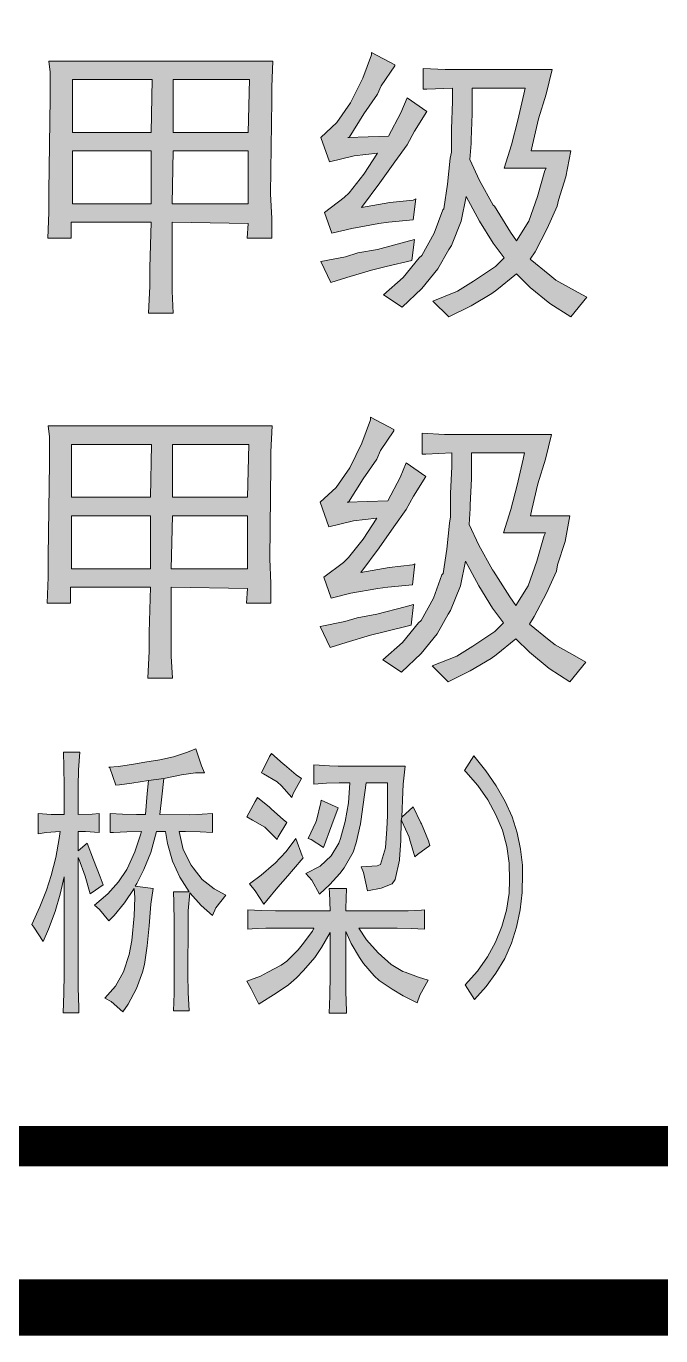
# Model space of a CAD drawing. Extents: x 36524600 to 36525730, y 2746759 to 2747713.
# Drawn here: x 36525609.55 to 36525613.49, y 2746791.46 to 2746799.57 of the extents above; entities that cross this region are included whole.
import ezdxf

# ---------------------------------------------------------------- set-up
doc = ezdxf.new("R2010")
doc.units = 0
doc.header["$LTSCALE"] = 1000
doc.header["$MEASUREMENT"] = 0
for name, color, linetype in [('A0-11 图框-粗线', 16, 'Continuous'), ('A0-12 图框-中粗线', 41, 'Continuous'), ('A0-13 图框-细线', 7, 'Continuous'), ('A0-24 图框-填充', 7, 'Continuous')]:
    doc.layers.add(name, color=color, linetype=linetype)

# ---------------------------------------------------------------- blocks, each defined once
blk = doc.blocks.new('LOGO资质4')
at = {"layer": 'A0-24 图框-填充'}
h = blk.add_hatch(color=256, dxfattribs=at)
h.dxf.hatch_style = 1
h.paths.add_polyline_path([(5745.8, 1201.2), (5751.9, 1233.2), (5703.1, 1233.2), (5704.6, 1240.8), (5712.2, 1272.9), (5721.4, 1303.4), (5729, 1333.9), (5637.5, 1333.9), (5633, 1333.9), (5596.4, 1333.9), (5568.9, 1335.4), (5568.9, 1309.5), (5573.5, 1309.5), (5605.5, 1311), (5605.5, 1294.2), (5604, 1260.7), (5604, 1231.7), (5602.5, 1224.1), (5599.4, 1192.1), (5594.8, 1161.6), (5593.3, 1160), (5582.6, 1131.1), (5567.4, 1103.6), (5564.3, 1100.6), (5544.5, 1076.2), (5520.1, 1054.8), (5543, 1039.6), (5567.4, 1062.5), (5587.2, 1086.9), (5600.9, 1111.2), (5604, 1115.8), (5616.2, 1146.3), (5622.3, 1176.8), (5639.1, 1146.3), (5655.8, 1118.9), (5669.5, 1100.6), (5658.9, 1089.9), (5631.4, 1071.6), (5611.6, 1059.4), (5581.1, 1047.2), (5600.9, 1027.4), (5628.4, 1041.1), (5654.3, 1056.4), (5660.4, 1060.9), (5684.8, 1080.8), (5701.6, 1064), (5726, 1044.2), (5751.9, 1027.4), (5771.7, 1051.8), (5761, 1057.9), (5733.6, 1073.1), (5726, 1079.2), (5701.6, 1099.1), (5707.7, 1108.2), (5722.9, 1137.2), (5735.1, 1164.6), (5736.6, 1172.2)])
h.paths.add_polyline_path([(5626.9, 1222.6), (5628.4, 1242.4), (5628.4, 1246.9), (5629.9, 1279), (5629.9, 1311), (5695.5, 1311), (5693.9, 1303.4), (5686.3, 1271.3), (5678.7, 1240.8), (5669.5, 1211.9), (5721.4, 1211.9), (5719.9, 1208.8), (5710.7, 1176.8), (5700, 1146.3), (5684.8, 1121.9), (5677.2, 1132.6), (5657.3, 1164.6), (5655.8, 1166.1), (5639.1, 1196.6)], flags=16)
h.paths.add_polyline_path([(5559.8, 1173.8), (5556.7, 1172.2), (5527.7, 1169.2), (5492.7, 1163.1), (5515.6, 1193.6), (5533.8, 1219.5), (5549.1, 1240.8), (5558.2, 1257.6), (5573.5, 1282), (5549.1, 1298.8), (5541.5, 1280.5), (5526.2, 1251.5), (5477.5, 1250), (5477.4, 1250), (5475.9, 1250), (5477.5, 1250), (5495.7, 1279), (5512.5, 1303.4), (5517.1, 1314), (5533.8, 1338.4), (5533.8, 1340), (5504.9, 1355.2), (5504.9, 1352.2), (5494.2, 1323.2), (5479, 1292.7), (5462.2, 1268.3), (5442.4, 1250), (5453, 1219.5), (5483.5, 1227.1), (5512.5, 1230.2), (5495.7, 1204.3), (5477.4, 1181.4), (5471.3, 1175.3), (5446.9, 1157), (5456.1, 1131.1), (5480.5, 1137.2), (5514, 1143.3), (5526.2, 1144.8), (5556.7, 1147.8)])
h.paths.add_polyline_path([(5555.2, 1097.5), (5558.2, 1123.4), (5547.6, 1120.4), (5512.5, 1111.2), (5488.1, 1106.7), (5472.9, 1102.1), (5442.4, 1096), (5454.6, 1070.1), (5474.4, 1076.2), (5504.9, 1085.3), (5523.2, 1089.9)])
h = blk.add_hatch(color=256, dxfattribs=at)
h.dxf.hatch_style = 1
h.paths.add_polyline_path([(5257.9, 1144.8), (5352.4, 1143.3), (5350.9, 1125), (5381.4, 1125), (5381.4, 1149.4), (5379.9, 1179.9), (5381.4, 1295.7), (5381.4, 1312.5), (5382.9, 1344.5), (5105.4, 1344.5), (5106.9, 1330.8), (5106.9, 1298.8), (5105.4, 1182.9), (5105.4, 1157), (5103.9, 1125), (5132.9, 1125), (5132.9, 1144.8), (5232, 1144.8), (5230.4, 1088.4), (5230.4, 1065.5), (5228.9, 1032), (5259.4, 1032), (5257.9, 1059.4), (5257.9, 1088.4)])
h.paths.add_polyline_path([(5259.4, 1233.2), (5352.4, 1233.2), (5352.4, 1167.7), (5257.9, 1167.7)], flags=16)
h.paths.add_polyline_path([(5232, 1233.2), (5232, 1167.7), (5134.4, 1167.7), (5134.4, 1233.2)], flags=16)
h.paths.add_polyline_path([(5259.4, 1256.1), (5259.4, 1321.7), (5353.9, 1321.7), (5352.4, 1256.1)], flags=16)
h.paths.add_polyline_path([(5232, 1256.1), (5134.4, 1256.1), (5134.4, 1321.7), (5233.5, 1321.7)], flags=16)
h = blk.add_hatch(color=256, dxfattribs=at)
h.dxf.hatch_style = 1
h.paths.add_polyline_path([(5744.9, 749.1), (5751, 781.1), (5702.2, 781.1), (5703.7, 788.7), (5711.3, 820.7), (5720.5, 851.2), (5728.1, 881.7), (5636.6, 881.7), (5632.1, 881.7), (5595.5, 881.7), (5568, 883.3), (5568, 857.3), (5572.6, 857.3), (5604.6, 858.9), (5604.6, 842.1), (5603.1, 808.5), (5603.1, 779.6), (5601.6, 772), (5598.5, 739.9), (5593.9, 709.4), (5592.4, 707.9), (5581.7, 678.9), (5566.5, 651.5), (5563.4, 648.5), (5543.6, 624.1), (5519.2, 602.7), (5542.1, 587.5), (5566.5, 610.3), (5586.3, 634.7), (5600, 659.1), (5603.1, 663.7), (5615.3, 694.2), (5621.4, 724.7), (5638.1, 694.2), (5654.9, 666.7), (5668.6, 648.5), (5658, 637.8), (5630.5, 619.5), (5610.7, 607.3), (5580.2, 595.1), (5600, 575.3), (5627.5, 589), (5653.4, 604.2), (5659.5, 608.8), (5683.9, 628.6), (5700.7, 611.9), (5725.1, 592), (5751, 575.3), (5770.8, 599.7), (5760.1, 605.8), (5732.7, 621), (5725.1, 627.1), (5700.7, 646.9), (5706.8, 656.1), (5722, 685), (5734.2, 712.5), (5735.7, 720.1)])
h.paths.add_polyline_path([(5626, 770.4), (5627.5, 790.2), (5627.5, 794.8), (5629, 826.8), (5629, 858.9), (5694.6, 858.9), (5693, 851.2), (5685.4, 819.2), (5677.8, 788.7), (5668.6, 759.8), (5720.5, 759.8), (5719, 756.7), (5709.8, 724.7), (5699.1, 694.2), (5683.9, 669.8), (5676.3, 680.5), (5656.4, 712.5), (5654.9, 714), (5638.1, 744.5)], flags=16)
h.paths.add_polyline_path([(5558.9, 721.6), (5555.8, 720.1), (5526.8, 717.1), (5491.8, 711), (5514.6, 741.5), (5532.9, 767.4), (5548.2, 788.7), (5557.3, 805.5), (5572.6, 829.9), (5548.2, 846.7), (5540.6, 828.4), (5525.3, 799.4), (5476.6, 797.9), (5476.5, 797.9), (5475, 797.9), (5476.6, 797.9), (5494.8, 826.8), (5511.6, 851.2), (5516.2, 861.9), (5532.9, 886.3), (5532.9, 887.8), (5504, 903.1), (5504, 900), (5493.3, 871.1), (5478.1, 840.6), (5461.3, 816.2), (5441.5, 797.9), (5452.1, 767.4), (5482.6, 775), (5511.6, 778.1), (5494.8, 752.1), (5476.5, 729.3), (5470.4, 723.2), (5446, 704.9), (5455.2, 678.9), (5479.6, 685), (5513.1, 691.1), (5525.3, 692.7), (5555.8, 695.7)])
h.paths.add_polyline_path([(5554.3, 645.4), (5557.3, 671.3), (5546.7, 668.3), (5511.6, 659.1), (5487.2, 654.6), (5472, 650), (5441.5, 643.9), (5453.7, 618), (5473.5, 624.1), (5504, 633.2), (5522.3, 637.8)])
h = blk.add_hatch(color=256, dxfattribs=at)
h.dxf.hatch_style = 1
h.paths.add_polyline_path([(5257, 692.7), (5351.5, 691.1), (5350, 672.8), (5380.5, 672.8), (5380.5, 697.2), (5379, 727.7), (5380.5, 843.6), (5380.5, 860.4), (5382, 892.4), (5104.5, 892.4), (5106, 878.7), (5106, 846.7), (5104.5, 730.8), (5104.5, 704.9), (5103, 672.8), (5132, 672.8), (5132, 692.7), (5231.1, 692.7), (5229.5, 636.3), (5229.5, 613.4), (5228, 579.8), (5258.5, 579.8), (5257, 607.3), (5257, 636.3)])
h.paths.add_polyline_path([(5258.5, 781.1), (5351.5, 781.1), (5351.5, 715.5), (5257, 715.5)], flags=16)
h.paths.add_polyline_path([(5231.1, 781.1), (5231.1, 715.5), (5133.5, 715.5), (5133.5, 781.1)], flags=16)
h.paths.add_polyline_path([(5258.5, 804), (5258.5, 869.5), (5353, 869.5), (5351.5, 804)], flags=16)
h.paths.add_polyline_path([(5231.1, 804), (5133.5, 804), (5133.5, 869.5), (5232.6, 869.5)], flags=16)
h = blk.add_hatch(color=256, dxfattribs=at)
h.dxf.hatch_style = 1
h.paths.add_polyline_path([(5167.7, 412.2), (5159, 411.4), (5141.5, 411), (5141.5, 446), (5141.9, 466.4), (5143.6, 488.1), (5123.6, 488.1), (5124, 470.1), (5124.4, 446), (5124.4, 411), (5108.2, 411), (5091.9, 412.2), (5091.9, 386.8), (5101.9, 388.5), (5119.4, 389.8), (5118.2, 381), (5114, 357.7), (5108.2, 335.2), (5102.3, 317.3), (5094, 296.5), (5084, 274.8), (5086.5, 271.5), (5098.2, 253.6), (5104.8, 269), (5113.2, 290.6), (5119.4, 312.3), (5124.4, 333.5), (5124.4, 219.8), (5124.4, 213.1), (5124, 189.4), (5123.2, 165.2), (5142.3, 165.2), (5142.3, 171.9), (5141.5, 196.1), (5141.5, 219.8), (5141.5, 357.7), (5142.3, 356), (5150.2, 334.4), (5156.5, 312.7), (5157.7, 313.5), (5172.7, 323.9), (5169, 333.5), (5160.7, 354.8), (5152.7, 375.6), (5141.5, 366), (5141.5, 389.8), (5150.7, 389.8), (5167.7, 388.5)])
h.paths.add_polyline_path([(5308.1, 412.2), (5295.2, 411.4), (5279, 410.6), (5242.7, 411), (5245.2, 432.7), (5247.7, 455.6), (5228.6, 453.1), (5227.3, 436.8), (5225.2, 411), (5214, 411), (5196.5, 411.4), (5181.1, 412.2), (5181.1, 388.5), (5185.2, 388.5), (5201.9, 389.3), (5220.2, 389.8), (5219, 385.6), (5211.9, 364.8), (5202.3, 343.5), (5201.9, 342.7), (5191.5, 327.3), (5178.2, 312.7), (5161.9, 298.5), (5168.2, 293.1), (5179.8, 279), (5186.1, 285.6), (5199, 301.5), (5211.1, 319.4), (5211.9, 308.1), (5211.1, 285.2), (5208.1, 254.8), (5204.8, 237.3), (5197.7, 216.1), (5187.7, 198.2), (5174.8, 183.2), (5182.7, 179.4), (5196.9, 166.5), (5203.6, 176.1), (5214, 195.2), (5221.5, 215.6), (5223.6, 225.2), (5226.9, 248.1), (5229.4, 273.1), (5231.5, 299.8), (5234.4, 319.4), (5231.1, 319.8), (5212.3, 322.3), (5214.4, 325.6), (5223.1, 342.7), (5231.5, 363.9), (5238.6, 389.8), (5249.8, 389.8), (5252.3, 374.8), (5258.5, 353.1), (5267.7, 333.1), (5279, 315.2), (5259.8, 315.2), (5260.2, 302.3), (5260.6, 277.3), (5260.6, 212.7), (5260.6, 189), (5259.8, 167.7), (5279, 167.7), (5278.1, 190.2), (5277.7, 212.7), (5278.1, 277.3), (5278.1, 291.5), (5279.8, 313.9), (5280.2, 313.5), (5294, 298.1), (5308.1, 285.6), (5312.3, 295.2), (5324.4, 311), (5310.2, 318.9), (5295.2, 330.6), (5284, 344.8), (5281.5, 348.1), (5271.9, 367.7), (5266.9, 389.8), (5274.8, 389.8), (5292.7, 389.3), (5308.1, 388.5)])
h.paths.add_polyline_path([(5286.9, 462.6), (5298.1, 462.6), (5294.4, 471.4), (5287.3, 492.2), (5276, 487.6), (5259.8, 482.2), (5242.7, 478.5), (5224.4, 475.6), (5210.2, 473.1), (5191.5, 470.6), (5179.8, 469.7), (5180.7, 468.9), (5188.2, 447.2), (5192.7, 447.7), (5208.1, 449.7), (5228.6, 453.1), (5247.7, 455.6), (5269.8, 460.2)])
h.paths.add_polyline_path([(5420.6, 357.3), (5419.3, 359.8), (5411.5, 381.1), (5399.3, 365.2), (5385.2, 350.2), (5383.5, 348.9), (5368.5, 335.6), (5353.9, 325.2), (5361, 316.4), (5371.8, 299.8), (5375.2, 304.4), (5388.9, 321), (5401.4, 334.8), (5408.5, 343.1)])
h.paths.add_polyline_path([(5381, 417.7), (5378.5, 420.2), (5363.9, 431.8), (5361, 427.2), (5350.6, 408.1), (5357.7, 403.9), (5373.1, 395.2), (5374.3, 393.9), (5388.1, 379.8), (5389.3, 383.1), (5400.2, 401), (5395.6, 404.8)])
h.paths.add_polyline_path([(5411.8, 460.2), (5397.3, 472.6), (5395.6, 473.9), (5381, 486.4), (5378.5, 482.6), (5368.9, 462.6), (5371.4, 461.4), (5388.1, 451.4), (5393.5, 446.4), (5406.4, 431.8), (5408.1, 436.8), (5418.5, 455.6)])
h.paths.add_polyline_path([(5546.8, 471), (5463.9, 471), (5453.1, 471.4), (5433.5, 472.6), (5433.5, 448.5), (5449.3, 449.7), (5465.1, 450.2), (5478.1, 450.2), (5476.4, 425.2), (5472.6, 402.3), (5466.8, 381), (5464.7, 375.6), (5455.1, 359.8), (5441.4, 346.9), (5423.5, 337.7), (5431, 329.4), (5440.6, 312.3), (5453.5, 324.4), (5466, 337.7), (5471.4, 344.8), (5482.2, 364.3), (5486, 376), (5491.4, 399.3), (5491.8, 402.3), (5494.7, 423.5), (5498.5, 450.2), (5524.7, 450.2), (5524.7, 433.5), (5524.7, 409.3), (5523.9, 393.1), (5522.6, 369.8), (5516.4, 348.9), (5512.2, 347.3), (5492.2, 346), (5495.1, 338.9), (5500.1, 316.4), (5517.2, 319.8), (5530.5, 325.2), (5534.3, 330.2), (5539.7, 354.4), (5539.7, 355.6), (5541.4, 378.5), (5541.8, 403.5), (5542.6, 407.7), (5543.9, 438.9), (5544.3, 448.5)])
h.paths.add_polyline_path([(5463.9, 419.3), (5442.7, 428.9), (5442.2, 426), (5436.8, 403.5), (5436, 401.4), (5426.4, 381.4), (5430.2, 379.8), (5445.6, 370.2), (5456, 398.1)], flags=17)
h.paths.add_polyline_path([(5567.2, 399.3), (5566.4, 400.6), (5556.8, 420.6), (5542.6, 407.7), (5541.8, 403.5), (5542.6, 402.7), (5551.8, 382.7), (5552.2, 380.6), (5558.9, 358.5), (5562.2, 361.4), (5577.2, 372.7), (5575.5, 378.5)])
h.paths.add_polyline_path([(5570.9, 292.7), (5567.2, 292.3), (5550.5, 291.5), (5532.6, 291.5), (5473.1, 291.5), (5473.1, 294.4), (5473.9, 319.4), (5452.6, 319.4), (5453.1, 314.4), (5453.9, 291.5), (5392.3, 291.5), (5386, 291.5), (5368.5, 291.9), (5351.8, 292.7), (5351.8, 269), (5357.3, 269.4), (5374.3, 270.2), (5392.3, 270.2), (5433.5, 270.2), (5431.8, 266.5), (5419.3, 249.4), (5414.3, 243.1), (5400.2, 229.4), (5393.1, 224.4), (5376.8, 215.6), (5367.7, 210.6), (5350.6, 204.4), (5356, 194.8), (5365.6, 176.1), (5366, 176.5), (5386.8, 189.4), (5402.2, 199.8), (5412.2, 208.6), (5421, 217.7), (5434.7, 233.6), (5443.1, 246.1), (5453.9, 264.8), (5453.9, 215.6), (5453.9, 212.3), (5453.5, 186.1), (5452.6, 164.8), (5473.9, 164.8), (5473.9, 167.3), (5473.1, 191.5), (5473.1, 215.6), (5473.1, 266), (5479.7, 251.1), (5490.1, 233.6), (5495.1, 226.5), (5508.5, 211.1), (5514.7, 205.2), (5530.5, 194.4), (5544.3, 186.1), (5561.8, 177.7), (5565.1, 186.9), (5575.1, 205.6), (5563.4, 209.4), (5546.8, 215.6), (5543.9, 216.5), (5529.3, 225.2), (5513.5, 239.4), (5498.9, 255.6), (5489.3, 270.2), (5532.6, 270.2), (5536.8, 270.2), (5554.3, 269.8), (5570.9, 269)])
h = blk.add_hatch(color=256, dxfattribs=at)
h.dxf.hatch_style = 1
h.paths.add_polyline_path([(5691.7, 314.4), (5692.2, 337.7), (5692.2, 348.1), (5689.7, 368.1), (5685.5, 388.1), (5679.2, 408.1), (5670.5, 427.2), (5659.7, 446.4), (5646.8, 465.1), (5631.8, 483.5), (5620.5, 465.6), (5621.8, 463.9), (5636.8, 446.8), (5649.3, 429.3), (5659.2, 410.6), (5667.2, 391.4), (5672.6, 371.4), (5675.5, 350.6), (5675.9, 329.4), (5675.5, 313.5), (5672.2, 292.3), (5666.7, 272.3), (5658.8, 252.7), (5648.8, 234.4), (5636.3, 216.9), (5621.3, 199.8), (5632.6, 181.9), (5647.2, 197.7), (5659.2, 214.4), (5670.1, 232.7), (5678.4, 251.5), (5684.7, 271.5), (5689.2, 292.7)])
at = {"layer": 'A0-12 图框-中粗线', "const_width": 50, "flags": 128}
blk.add_lwpolyline([(0, 0), (0, 5500), (7000, 5500), (7000, 0)], close=True, dxfattribs=at)
at = {"layer": 'A0-13 图框-细线', "lineweight": 0}
for p, q in [((5504.9, 1352.2), (5494.2, 1323.2)), ((5504.9, 1355.2), (5504.9, 1352.2)), ((5533.8, 1340), (5504.9, 1355.2)), ((5382.9, 1344.5), (5105.4, 1344.5)), ((5105.4, 1344.5), (5106.9, 1330.8)), ((5106.9, 1330.8), (5106.9, 1298.8)), ((5381.4, 1312.5), (5382.9, 1344.5)), ((5517.1, 1314), (5533.8, 1338.4)), ((5533.8, 1338.4), (5533.8, 1340)), ((5568.9, 1335.4), (5568.9, 1309.5)), ((5596.4, 1333.9), (5568.9, 1335.4)), ((5633, 1333.9), (5596.4, 1333.9)), ((5637.5, 1333.9), (5633, 1333.9)), ((5729, 1333.9), (5637.5, 1333.9)), ((5721.4, 1303.4), (5729, 1333.9)), ((5134.4, 1256.1), (5134.4, 1321.7)), ((5134.4, 1321.7), (5233.5, 1321.7)), ((5233.5, 1321.7), (5232, 1256.1)), ((5259.4, 1256.1), (5259.4, 1321.7)), ((5259.4, 1321.7), (5353.9, 1321.7)), ((5353.9, 1321.7), (5352.4, 1256.1)), ((5494.2, 1323.2), (5479, 1292.7)), ((5106.9, 1298.8), (5105.4, 1182.9)), ((5381.4, 1295.7), (5381.4, 1312.5)), ((5495.7, 1279), (5512.5, 1303.4)), ((5512.5, 1303.4), (5517.1, 1314)), ((5549.1, 1298.8), (5541.5, 1280.5)), ((5573.5, 1282), (5549.1, 1298.8)), ((5568.9, 1309.5), (5573.5, 1309.5)), ((5573.5, 1309.5), (5605.5, 1311)), ((5605.5, 1311), (5605.5, 1294.2)), ((5629.9, 1311), (5695.5, 1311)), ((5629.9, 1279), (5629.9, 1311)), ((5693.9, 1303.4), (5686.3, 1271.3)), ((5695.5, 1311), (5693.9, 1303.4)), ((5712.2, 1272.9), (5721.4, 1303.4)), ((5379.9, 1179.9), (5381.4, 1295.7)), ((5479, 1292.7), (5462.2, 1268.3)), ((5558.2, 1257.6), (5573.5, 1282)), ((5605.5, 1294.2), (5604, 1260.7)), ((5462.2, 1268.3), (5442.4, 1250)), ((5477.4, 1250), (5495.7, 1279)), ((5541.5, 1280.5), (5526.2, 1251.5)), ((5628.4, 1246.9), (5629.9, 1279)), ((5686.3, 1271.3), (5678.7, 1240.8)), ((5704.6, 1240.8), (5712.2, 1272.9)), ((5232, 1256.1), (5134.4, 1256.1)), ((5352.4, 1256.1), (5259.4, 1256.1)), ((5442.4, 1250), (5453, 1219.5)), ((5526.2, 1251.5), (5475.9, 1250)), ((5475.9, 1250), (5477.4, 1250)), ((5549.1, 1240.8), (5558.2, 1257.6)), ((5604, 1260.7), (5604, 1231.7)), ((5533.8, 1219.5), (5549.1, 1240.8)), ((5626.9, 1222.6), (5628.4, 1242.4)), ((5628.4, 1242.4), (5628.4, 1246.9)), ((5678.7, 1240.8), (5669.5, 1211.9)), ((5703.1, 1233.2), (5704.6, 1240.8)), ((5134.4, 1167.7), (5134.4, 1233.2)), ((5134.4, 1233.2), (5232, 1233.2)), ((5232, 1233.2), (5232, 1167.7)), ((5257.9, 1167.7), (5259.4, 1233.2)), ((5259.4, 1233.2), (5352.4, 1233.2)), ((5352.4, 1233.2), (5352.4, 1167.7)), ((5453, 1219.5), (5483.5, 1227.1)), ((5483.5, 1227.1), (5512.5, 1230.2)), ((5512.5, 1230.2), (5495.7, 1204.3)), ((5515.6, 1193.6), (5533.8, 1219.5)), ((5602.5, 1224.1), (5599.4, 1192.1)), ((5604, 1231.7), (5602.5, 1224.1)), ((5639.1, 1196.6), (5626.9, 1222.6)), ((5751.9, 1233.2), (5703.1, 1233.2)), ((5745.8, 1201.2), (5751.9, 1233.2)), ((5495.7, 1204.3), (5477.4, 1181.4)), ((5669.5, 1211.9), (5721.4, 1211.9)), ((5719.9, 1208.8), (5710.7, 1176.8)), ((5721.4, 1211.9), (5719.9, 1208.8)), ((5736.6, 1172.2), (5745.8, 1201.2)), ((5492.7, 1163.1), (5515.6, 1193.6)), ((5599.4, 1192.1), (5594.8, 1161.6)), ((5655.8, 1166.1), (5639.1, 1196.6)), ((5105.4, 1182.9), (5105.4, 1157)), ((5381.4, 1149.4), (5379.9, 1179.9)), ((5471.3, 1175.3), (5446.9, 1157)), ((5477.4, 1181.4), (5471.3, 1175.3)), ((5527.7, 1169.2), (5492.7, 1163.1)), ((5556.7, 1172.2), (5527.7, 1169.2)), ((5559.8, 1173.8), (5556.7, 1172.2)), ((5556.7, 1147.8), (5559.8, 1173.8)), ((5616.2, 1146.3), (5622.3, 1176.8)), ((5622.3, 1176.8), (5639.1, 1146.3)), ((5710.7, 1176.8), (5700, 1146.3)), ((5735.1, 1164.6), (5736.6, 1172.2)), ((5105.4, 1157), (5103.9, 1125)), ((5232, 1167.7), (5134.4, 1167.7)), ((5352.4, 1167.7), (5257.9, 1167.7)), ((5446.9, 1157), (5456.1, 1131.1)), ((5593.3, 1160), (5582.6, 1131.1)), ((5594.8, 1161.6), (5593.3, 1160)), ((5657.3, 1164.6), (5655.8, 1166.1)), ((5677.2, 1132.6), (5657.3, 1164.6)), ((5722.9, 1137.2), (5735.1, 1164.6)), ((5132.9, 1125), (5132.9, 1144.8)), ((5132.9, 1144.8), (5232, 1144.8)), ((5232, 1144.8), (5230.4, 1088.4)), ((5257.9, 1088.4), (5257.9, 1144.8)), ((5257.9, 1144.8), (5352.4, 1143.3)), ((5352.4, 1143.3), (5350.9, 1125)), ((5381.4, 1125), (5381.4, 1149.4)), ((5456.1, 1131.1), (5480.5, 1137.2)), ((5480.5, 1137.2), (5514, 1143.3)), ((5514, 1143.3), (5526.2, 1144.8)), ((5526.2, 1144.8), (5556.7, 1147.8)), ((5604, 1115.8), (5616.2, 1146.3)), ((5639.1, 1146.3), (5655.8, 1118.9)), ((5700, 1146.3), (5684.8, 1121.9)), ((5707.7, 1108.2), (5722.9, 1137.2)), ((5103.9, 1125), (5132.9, 1125)), ((5350.9, 1125), (5381.4, 1125)), ((5547.6, 1120.4), (5512.5, 1111.2)), ((5558.2, 1123.4), (5547.6, 1120.4)), ((5555.2, 1097.5), (5558.2, 1123.4)), ((5582.6, 1131.1), (5567.4, 1103.6)), ((5684.8, 1121.9), (5677.2, 1132.6)), ((5488.1, 1106.7), (5472.9, 1102.1)), ((5512.5, 1111.2), (5488.1, 1106.7)), ((5567.4, 1103.6), (5564.3, 1100.6)), ((5587.2, 1086.9), (5600.9, 1111.2)), ((5600.9, 1111.2), (5604, 1115.8)), ((5655.8, 1118.9), (5669.5, 1100.6)), ((5701.6, 1099.1), (5707.7, 1108.2)), ((5230.4, 1088.4), (5230.4, 1065.5)), ((5257.9, 1059.4), (5257.9, 1088.4)), ((5472.9, 1102.1), (5442.4, 1096)), ((5442.4, 1096), (5454.6, 1070.1)), ((5504.9, 1085.3), (5523.2, 1089.9)), ((5523.2, 1089.9), (5555.2, 1097.5)), ((5564.3, 1100.6), (5544.5, 1076.2)), ((5658.9, 1089.9), (5631.4, 1071.6)), ((5669.5, 1100.6), (5658.9, 1089.9)), ((5726, 1079.2), (5701.6, 1099.1)), ((5454.6, 1070.1), (5474.4, 1076.2)), ((5474.4, 1076.2), (5504.9, 1085.3)), ((5544.5, 1076.2), (5520.1, 1054.8)), ((5567.4, 1062.5), (5587.2, 1086.9)), ((5631.4, 1071.6), (5611.6, 1059.4)), ((5660.4, 1060.9), (5684.8, 1080.8)), ((5684.8, 1080.8), (5701.6, 1064)), ((5733.6, 1073.1), (5726, 1079.2)), ((5761, 1057.9), (5733.6, 1073.1)), ((5230.4, 1065.5), (5228.9, 1032)), ((5259.4, 1032), (5257.9, 1059.4)), ((5520.1, 1054.8), (5543, 1039.6)), ((5543, 1039.6), (5567.4, 1062.5)), ((5611.6, 1059.4), (5581.1, 1047.2)), ((5628.4, 1041.1), (5654.3, 1056.4)), ((5654.3, 1056.4), (5660.4, 1060.9)), ((5701.6, 1064), (5726, 1044.2)), ((5771.7, 1051.8), (5761, 1057.9)), ((5581.1, 1047.2), (5600.9, 1027.4)), ((5600.9, 1027.4), (5628.4, 1041.1)), ((5726, 1044.2), (5751.9, 1027.4)), ((5751.9, 1027.4), (5771.7, 1051.8)), ((5228.9, 1032), (5259.4, 1032)), ((5751.9, 1027.4), (5751.9, 1027.4)), ((5504, 900), (5493.3, 871.1)), ((5504, 903.1), (5504, 900)), ((5532.9, 887.8), (5504, 903.1)), ((5382, 892.4), (5104.5, 892.4)), ((5104.5, 892.4), (5106, 878.7)), ((5106, 878.7), (5106, 846.7)), ((5380.5, 860.4), (5382, 892.4)), ((5516.2, 861.9), (5532.9, 886.3)), ((5532.9, 886.3), (5532.9, 887.8)), ((5568, 883.3), (5568, 857.3)), ((5595.5, 881.7), (5568, 883.3)), ((5632.1, 881.7), (5595.5, 881.7)), ((5636.6, 881.7), (5632.1, 881.7)), ((5728.1, 881.7), (5636.6, 881.7)), ((5720.5, 851.2), (5728.1, 881.7)), ((5133.5, 804), (5133.5, 869.5)), ((5133.5, 869.5), (5232.6, 869.5)), ((5232.6, 869.5), (5231.1, 804)), ((5258.5, 804), (5258.5, 869.5)), ((5258.5, 869.5), (5353, 869.5)), ((5353, 869.5), (5351.5, 804)), ((5380.5, 843.6), (5380.5, 860.4)), ((5493.3, 871.1), (5478.1, 840.6)), ((5511.6, 851.2), (5516.2, 861.9)), ((5106, 846.7), (5104.5, 730.8)), ((5494.8, 826.8), (5511.6, 851.2)), ((5548.2, 846.7), (5540.6, 828.4)), ((5572.6, 829.9), (5548.2, 846.7)), ((5568, 857.3), (5572.6, 857.3)), ((5572.6, 857.3), (5604.6, 858.9)), ((5604.6, 858.9), (5604.6, 842.1)), ((5629, 858.9), (5694.6, 858.9)), ((5629, 826.8), (5629, 858.9)), ((5693, 851.2), (5685.4, 819.2)), ((5694.6, 858.9), (5693, 851.2)), ((5711.3, 820.7), (5720.5, 851.2)), ((5379, 727.7), (5380.5, 843.6)), ((5478.1, 840.6), (5461.3, 816.2)), ((5540.6, 828.4), (5525.3, 799.4)), ((5557.3, 805.5), (5572.6, 829.9)), ((5604.6, 842.1), (5603.1, 808.5)), ((5461.3, 816.2), (5441.5, 797.9)), ((5476.5, 797.9), (5494.8, 826.8)), ((5627.5, 794.8), (5629, 826.8)), ((5685.4, 819.2), (5677.8, 788.7)), ((5703.7, 788.7), (5711.3, 820.7)), ((5231.1, 804), (5133.5, 804)), ((5351.5, 804), (5258.5, 804)), ((5441.5, 797.9), (5452.1, 767.4)), ((5525.3, 799.4), (5475, 797.9)), ((5475, 797.9), (5476.5, 797.9)), ((5548.2, 788.7), (5557.3, 805.5)), ((5603.1, 808.5), (5603.1, 779.6)), ((5133.5, 715.5), (5133.5, 781.1)), ((5133.5, 781.1), (5231.1, 781.1)), ((5231.1, 781.1), (5231.1, 715.5)), ((5257, 715.5), (5258.5, 781.1)), ((5258.5, 781.1), (5351.5, 781.1)), ((5351.5, 781.1), (5351.5, 715.5)), ((5532.9, 767.4), (5548.2, 788.7)), ((5603.1, 779.6), (5601.6, 772)), ((5626, 770.4), (5627.5, 790.2)), ((5627.5, 790.2), (5627.5, 794.8)), ((5677.8, 788.7), (5668.6, 759.8)), ((5702.2, 781.1), (5703.7, 788.7)), ((5751, 781.1), (5702.2, 781.1)), ((5744.9, 749.1), (5751, 781.1)), ((5452.1, 767.4), (5482.6, 775)), ((5482.6, 775), (5511.6, 778.1)), ((5511.6, 778.1), (5494.8, 752.1)), ((5514.6, 741.5), (5532.9, 767.4)), ((5601.6, 772), (5598.5, 739.9)), ((5638.1, 744.5), (5626, 770.4)), ((5494.8, 752.1), (5476.5, 729.3)), ((5668.6, 759.8), (5720.5, 759.8)), ((5719, 756.7), (5709.8, 724.7)), ((5720.5, 759.8), (5719, 756.7)), ((5735.7, 720.1), (5744.9, 749.1)), ((5104.5, 730.8), (5104.5, 704.9)), ((5491.8, 711), (5514.6, 741.5)), ((5598.5, 739.9), (5593.9, 709.4)), ((5654.9, 714), (5638.1, 744.5)), ((5231.1, 715.5), (5133.5, 715.5)), ((5351.5, 715.5), (5257, 715.5)), ((5380.5, 697.2), (5379, 727.7)), ((5470.4, 723.2), (5446, 704.9)), ((5476.5, 729.3), (5470.4, 723.2)), ((5526.8, 717.1), (5491.8, 711)), ((5555.8, 720.1), (5526.8, 717.1)), ((5558.9, 721.6), (5555.8, 720.1)), ((5555.8, 695.7), (5558.9, 721.6)), ((5615.3, 694.2), (5621.4, 724.7)), ((5621.4, 724.7), (5638.1, 694.2)), ((5656.4, 712.5), (5654.9, 714)), ((5709.8, 724.7), (5699.1, 694.2)), ((5734.2, 712.5), (5735.7, 720.1)), ((5104.5, 704.9), (5103, 672.8)), ((5446, 704.9), (5455.2, 678.9)), ((5592.4, 707.9), (5581.7, 678.9)), ((5593.9, 709.4), (5592.4, 707.9)), ((5676.3, 680.5), (5656.4, 712.5)), ((5722, 685), (5734.2, 712.5)), ((5132, 672.8), (5132, 692.7)), ((5132, 692.7), (5231.1, 692.7)), ((5231.1, 692.7), (5229.5, 636.3)), ((5257, 636.3), (5257, 692.7)), ((5257, 692.7), (5351.5, 691.1)), ((5351.5, 691.1), (5350, 672.8)), ((5380.5, 672.8), (5380.5, 697.2)), ((5455.2, 678.9), (5479.6, 685)), ((5479.6, 685), (5513.1, 691.1)), ((5513.1, 691.1), (5525.3, 692.7)), ((5525.3, 692.7), (5555.8, 695.7)), ((5603.1, 663.7), (5615.3, 694.2)), ((5638.1, 694.2), (5654.9, 666.7)), ((5699.1, 694.2), (5683.9, 669.8)), ((5706.8, 656.1), (5722, 685)), ((5103, 672.8), (5132, 672.8)), ((5350, 672.8), (5380.5, 672.8)), ((5546.7, 668.3), (5511.6, 659.1)), ((5557.3, 671.3), (5546.7, 668.3)), ((5554.3, 645.4), (5557.3, 671.3)), ((5581.7, 678.9), (5566.5, 651.5)), ((5654.9, 666.7), (5668.6, 648.5)), ((5683.9, 669.8), (5676.3, 680.5)), ((5472, 650), (5441.5, 643.9)), ((5487.2, 654.6), (5472, 650)), ((5511.6, 659.1), (5487.2, 654.6)), ((5566.5, 651.5), (5563.4, 648.5)), ((5586.3, 634.7), (5600, 659.1)), ((5600, 659.1), (5603.1, 663.7)), ((5700.7, 646.9), (5706.8, 656.1)), ((5229.5, 636.3), (5229.5, 613.4)), ((5257, 607.3), (5257, 636.3)), ((5441.5, 643.9), (5453.7, 618)), ((5473.5, 624.1), (5504, 633.2)), ((5504, 633.2), (5522.3, 637.8)), ((5522.3, 637.8), (5554.3, 645.4)), ((5563.4, 648.5), (5543.6, 624.1)), ((5566.5, 610.3), (5586.3, 634.7)), ((5658, 637.8), (5630.5, 619.5)), ((5668.6, 648.5), (5658, 637.8)), ((5725.1, 627.1), (5700.7, 646.9)), ((5453.7, 618), (5473.5, 624.1)), ((5543.6, 624.1), (5519.2, 602.7)), ((5630.5, 619.5), (5610.7, 607.3)), ((5659.5, 608.8), (5683.9, 628.6)), ((5683.9, 628.6), (5700.7, 611.9)), ((5732.7, 621), (5725.1, 627.1)), ((5760.1, 605.8), (5732.7, 621)), ((5229.5, 613.4), (5228, 579.8)), ((5258.5, 579.8), (5257, 607.3)), ((5519.2, 602.7), (5542.1, 587.5)), ((5542.1, 587.5), (5566.5, 610.3)), ((5610.7, 607.3), (5580.2, 595.1)), ((5627.5, 589), (5653.4, 604.2)), ((5653.4, 604.2), (5659.5, 608.8)), ((5700.7, 611.9), (5725.1, 592)), ((5770.8, 599.7), (5760.1, 605.8)), ((5580.2, 595.1), (5600, 575.3)), ((5600, 575.3), (5627.5, 589)), ((5725.1, 592), (5751, 575.3)), ((5751, 575.3), (5770.8, 599.7)), ((5228, 579.8), (5258.5, 579.8)), ((5751, 575.3), (5751, 575.3))]:
    blk.add_line(p, q, dxfattribs=at)
at = {"layer": 'A0-13 图框-细线', "color": 7, "lineweight": 0}
for p, q in [((5143.6, 488.1), (5123.6, 488.1)), ((5123.6, 488.1), (5124, 470.1)), ((5141.9, 466.4), (5143.6, 488.1)), ((5276, 487.6), (5259.8, 482.2)), ((5287.3, 492.2), (5276, 487.6)), ((5294.4, 471.4), (5287.3, 492.2)), ((5210.2, 473.1), (5191.5, 470.6)), ((5224.4, 475.6), (5210.2, 473.1)), ((5242.7, 478.5), (5224.4, 475.6)), ((5259.8, 482.2), (5242.7, 478.5)), ((5298.1, 462.6), (5294.4, 471.4)), ((5378.5, 482.6), (5368.9, 462.6)), ((5381, 486.4), (5378.5, 482.6)), ((5395.6, 473.9), (5381, 486.4)), ((5397.3, 472.6), (5395.6, 473.9)), ((5411.8, 460.2), (5397.3, 472.6)), ((5433.5, 472.6), (5433.5, 448.5)), ((5453.1, 471.4), (5433.5, 472.6)), ((5463.9, 471), (5453.1, 471.4)), ((5546.8, 471), (5463.9, 471)), ((5544.3, 448.5), (5546.8, 471)), ((5631.8, 483.5), (5620.5, 465.6)), ((5646.8, 465.1), (5631.8, 483.5)), ((5124, 470.1), (5124.4, 446)), ((5141.5, 446), (5141.9, 466.4)), ((5191.5, 470.6), (5179.8, 469.7)), ((5179.8, 469.7), (5180.7, 468.9)), ((5180.7, 468.9), (5188.2, 447.2)), ((5228.6, 453.1), (5247.7, 455.6)), ((5247.7, 455.6), (5228.6, 453.1)), ((5245.2, 432.7), (5247.7, 455.6)), ((5247.7, 455.6), (5269.8, 460.2)), ((5269.8, 460.2), (5286.9, 462.6)), ((5286.9, 462.6), (5298.1, 462.6)), ((5368.9, 462.6), (5371.4, 461.4)), ((5371.4, 461.4), (5388.1, 451.4)), ((5408.1, 436.8), (5418.5, 455.6)), ((5418.5, 455.6), (5411.8, 460.2)), ((5620.5, 465.6), (5621.8, 463.9)), ((5621.8, 463.9), (5636.8, 446.8)), ((5659.7, 446.4), (5646.8, 465.1)), ((5124.4, 446), (5124.4, 411)), ((5141.5, 411), (5141.5, 446)), ((5188.2, 447.2), (5192.7, 447.7)), ((5192.7, 447.7), (5208.1, 449.7)), ((5208.1, 449.7), (5228.6, 453.1)), ((5228.6, 453.1), (5227.3, 436.8)), ((5388.1, 451.4), (5393.5, 446.4)), ((5393.5, 446.4), (5406.4, 431.8)), ((5433.5, 448.5), (5449.3, 449.7)), ((5449.3, 449.7), (5465.1, 450.2)), ((5465.1, 450.2), (5478.1, 450.2)), ((5478.1, 450.2), (5476.4, 425.2)), ((5494.7, 423.5), (5498.5, 450.2)), ((5498.5, 450.2), (5524.7, 450.2)), ((5524.7, 450.2), (5524.7, 433.5)), ((5542.6, 407.7), (5543.9, 438.9)), ((5543.9, 438.9), (5544.3, 448.5)), ((5636.8, 446.8), (5649.3, 429.3)), ((5670.5, 427.2), (5659.7, 446.4)), ((5227.3, 436.8), (5225.2, 411)), ((5242.7, 411), (5245.2, 432.7)), ((5361, 427.2), (5350.6, 408.1)), ((5363.9, 431.8), (5361, 427.2)), ((5378.5, 420.2), (5363.9, 431.8)), ((5406.4, 431.8), (5408.1, 436.8)), ((5442.2, 426), (5436.8, 403.5)), ((5442.7, 428.9), (5442.2, 426)), ((5463.9, 419.3), (5442.7, 428.9)), ((5476.4, 425.2), (5472.6, 402.3)), ((5491.8, 402.3), (5494.7, 423.5)), ((5524.7, 433.5), (5524.7, 409.3)), ((5649.3, 429.3), (5659.2, 410.6)), ((5679.2, 408.1), (5670.5, 427.2)), ((5091.9, 412.2), (5091.9, 386.8)), ((5108.2, 411), (5091.9, 412.2)), ((5124.4, 411), (5108.2, 411)), ((5159, 411.4), (5141.5, 411)), ((5167.7, 412.2), (5159, 411.4)), ((5167.7, 388.5), (5167.7, 412.2)), ((5181.1, 412.2), (5181.1, 388.5)), ((5196.5, 411.4), (5181.1, 412.2)), ((5214, 411), (5196.5, 411.4)), ((5225.2, 411), (5214, 411)), ((5279, 410.6), (5242.7, 411)), ((5295.2, 411.4), (5279, 410.6)), ((5308.1, 412.2), (5295.2, 411.4)), ((5308.1, 388.5), (5308.1, 412.2)), ((5350.6, 408.1), (5357.7, 403.9)), ((5381, 417.7), (5378.5, 420.2)), ((5395.6, 404.8), (5381, 417.7)), ((5456, 398.1), (5463.9, 419.3)), ((5524.7, 409.3), (5523.9, 393.1)), ((5541.8, 403.5), (5542.6, 407.7)), ((5542.6, 407.7), (5541.8, 403.5)), ((5556.8, 420.6), (5542.6, 407.7)), ((5566.4, 400.6), (5556.8, 420.6)), ((5659.2, 410.6), (5667.2, 391.4)), ((5685.5, 388.1), (5679.2, 408.1)), ((5101.9, 388.5), (5119.4, 389.8)), ((5119.4, 389.8), (5118.2, 381)), ((5141.5, 366), (5141.5, 389.8)), ((5141.5, 389.8), (5150.7, 389.8)), ((5150.7, 389.8), (5167.7, 388.5)), ((5201.9, 389.3), (5220.2, 389.8)), ((5220.2, 389.8), (5219, 385.6)), ((5231.5, 363.9), (5238.6, 389.8)), ((5238.6, 389.8), (5249.8, 389.8)), ((5249.8, 389.8), (5252.3, 374.8)), ((5271.9, 367.7), (5266.9, 389.8)), ((5266.9, 389.8), (5274.8, 389.8)), ((5274.8, 389.8), (5292.7, 389.3)), ((5357.7, 403.9), (5373.1, 395.2)), ((5373.1, 395.2), (5374.3, 393.9)), ((5374.3, 393.9), (5388.1, 379.8)), ((5389.3, 383.1), (5400.2, 401)), ((5400.2, 401), (5395.6, 404.8)), ((5436, 401.4), (5426.4, 381.4)), ((5436.8, 403.5), (5436, 401.4)), ((5445.6, 370.2), (5456, 398.1)), ((5472.6, 402.3), (5466.8, 381)), ((5486, 376), (5491.4, 399.3)), ((5491.4, 399.3), (5491.8, 402.3)), ((5523.9, 393.1), (5522.6, 369.8)), ((5541.4, 378.5), (5541.8, 403.5)), ((5541.8, 403.5), (5542.6, 402.7)), ((5542.6, 402.7), (5551.8, 382.7)), ((5567.2, 399.3), (5566.4, 400.6)), ((5575.5, 378.5), (5567.2, 399.3)), ((5667.2, 391.4), (5672.6, 371.4)), ((5091.9, 386.8), (5101.9, 388.5)), ((5118.2, 381), (5114, 357.7)), ((5152.7, 375.6), (5141.5, 366)), ((5160.7, 354.8), (5152.7, 375.6)), ((5181.1, 388.5), (5185.2, 388.5)), ((5185.2, 388.5), (5201.9, 389.3)), ((5219, 385.6), (5211.9, 364.8)), ((5252.3, 374.8), (5258.5, 353.1)), ((5292.7, 389.3), (5308.1, 388.5)), ((5388.1, 379.8), (5389.3, 383.1)), ((5411.4, 381), (5399.3, 365.2)), ((5411.4, 381.4), (5411.4, 381)), ((5419.3, 359.8), (5411.4, 381.4)), ((5426.4, 381.4), (5430.2, 379.8)), ((5430.2, 379.8), (5445.6, 370.2)), ((5464.7, 375.6), (5455.1, 359.8)), ((5466.8, 381), (5464.7, 375.6)), ((5482.2, 364.3), (5486, 376)), ((5539.7, 355.6), (5541.4, 378.5)), ((5551.8, 382.7), (5552.2, 380.6)), ((5552.2, 380.6), (5558.9, 358.5)), ((5577.2, 372.7), (5575.5, 378.5)), ((5689.7, 368.1), (5685.5, 388.1)), ((5114, 357.7), (5108.2, 335.2)), ((5141.5, 357.7), (5142.3, 356)), ((5141.5, 219.8), (5141.5, 357.7)), ((5211.9, 364.8), (5202.3, 343.5)), ((5223.1, 342.7), (5231.5, 363.9)), ((5281.5, 348.1), (5271.9, 367.7)), ((5399.3, 365.2), (5385.2, 350.2)), ((5408.5, 343.1), (5420.6, 357.3)), ((5420.6, 357.3), (5419.3, 359.8)), ((5455.1, 359.8), (5441.4, 346.9)), ((5471.4, 344.8), (5482.2, 364.3)), ((5522.6, 369.8), (5516.4, 348.9)), ((5522.6, 369.8), (5522.6, 369.8)), ((5558.9, 358.5), (5562.2, 361.4)), ((5562.2, 361.4), (5577.2, 372.7)), ((5672.6, 371.4), (5675.5, 350.6)), ((5692.2, 348.1), (5689.7, 368.1)), ((5142.3, 356), (5150.2, 334.4)), ((5169, 333.5), (5160.7, 354.8)), ((5201.9, 342.7), (5191.5, 327.3)), ((5202.3, 343.5), (5201.9, 342.7)), ((5214.4, 325.6), (5223.1, 342.7)), ((5258.5, 353.1), (5267.7, 333.1)), ((5284, 344.8), (5281.5, 348.1)), ((5295.2, 330.6), (5284, 344.8)), ((5383.5, 348.9), (5368.5, 335.6)), ((5385.2, 350.2), (5383.5, 348.9)), ((5401.4, 334.8), (5408.5, 343.1)), ((5441.4, 346.9), (5423.5, 337.7)), ((5466, 337.7), (5471.4, 344.8)), ((5512.2, 347.3), (5492.2, 346)), ((5492.2, 346), (5495.1, 338.9)), ((5516.4, 348.9), (5512.2, 347.3)), ((5534.3, 330.2), (5539.7, 354.4)), ((5539.7, 354.4), (5539.7, 355.6)), ((5675.5, 350.6), (5675.9, 329.4)), ((5692.2, 337.7), (5692.2, 348.1)), ((5108.2, 335.2), (5102.3, 317.3)), ((5119.4, 312.3), (5124.4, 333.5)), ((5124.4, 333.5), (5124.4, 219.8)), ((5150.2, 334.4), (5156.5, 312.7)), ((5172.7, 323.9), (5169, 333.5)), ((5191.5, 327.3), (5178.2, 312.7)), ((5212.3, 322.3), (5214.4, 325.6)), ((5267.7, 333.1), (5279, 315.2)), ((5310.2, 318.9), (5295.2, 330.6)), ((5368.5, 335.6), (5353.9, 325.2)), ((5353.9, 325.2), (5361, 316.4)), ((5388.9, 321), (5401.4, 334.8)), ((5423.5, 337.7), (5431, 329.4)), ((5431, 329.4), (5440.6, 312.3)), ((5453.5, 324.4), (5466, 337.7)), ((5495.1, 338.9), (5500.1, 316.4)), ((5517.2, 319.8), (5530.5, 325.2)), ((5530.5, 325.2), (5534.3, 330.2)), ((5675.9, 329.4), (5675.5, 313.5)), ((5691.7, 314.4), (5692.2, 337.7)), ((5102.3, 317.3), (5094, 296.5)), ((5113.2, 290.6), (5119.4, 312.3)), ((5156.5, 312.7), (5157.7, 313.5)), ((5157.7, 313.5), (5172.7, 323.9)), ((5178.2, 312.7), (5161.9, 298.5)), ((5199, 301.5), (5211.1, 319.4)), ((5211.1, 319.4), (5211.9, 308.1)), ((5231.1, 319.8), (5212.3, 322.3)), ((5234.4, 319.4), (5231.1, 319.8)), ((5231.5, 299.8), (5234.4, 319.4)), ((5279, 315.2), (5259.8, 315.2)), ((5259.8, 315.2), (5260.2, 302.3)), ((5278.1, 291.5), (5279.8, 313.9)), ((5279.8, 313.9), (5280.2, 313.5)), ((5280.2, 313.5), (5294, 298.1)), ((5324.4, 311), (5310.2, 318.9)), ((5312.3, 295.2), (5324.4, 311)), ((5361, 316.4), (5371.8, 299.8)), ((5375.2, 304.4), (5388.9, 321)), ((5440.6, 312.3), (5453.5, 324.4)), ((5473.9, 319.4), (5452.6, 319.4)), ((5452.6, 319.4), (5453.1, 314.4)), ((5453.1, 314.4), (5453.9, 291.5)), ((5473.1, 294.4), (5473.9, 319.4)), ((5500.1, 316.4), (5517.2, 319.8)), ((5675.5, 313.5), (5672.2, 292.3)), ((5689.2, 292.7), (5691.7, 314.4)), ((5094, 296.5), (5084, 274.8)), ((5161.9, 298.5), (5168.2, 293.1)), ((5168.2, 293.1), (5179.8, 279)), ((5186.1, 285.6), (5199, 301.5)), ((5211.9, 308.1), (5211.1, 285.2)), ((5229.4, 273.1), (5231.5, 299.8)), ((5260.2, 302.3), (5260.6, 277.3)), ((5294, 298.1), (5308.1, 285.6)), ((5308.1, 285.6), (5312.3, 295.2)), ((5351.8, 292.7), (5351.8, 269)), ((5368.5, 291.9), (5351.8, 292.7)), ((5371.8, 299.8), (5375.2, 304.4)), ((5473.1, 291.5), (5473.1, 294.4)), ((5567.2, 292.3), (5550.5, 291.5)), ((5570.9, 292.7), (5567.2, 292.3)), ((5570.9, 269), (5570.9, 292.7)), ((5672.2, 292.3), (5666.7, 272.3)), ((5684.7, 271.5), (5689.2, 292.7)), ((5104.8, 269), (5113.2, 290.6)), ((5179.8, 279), (5186.1, 285.6)), ((5211.1, 285.2), (5208.1, 254.8)), ((5260.6, 277.3), (5260.6, 212.7)), ((5277.7, 212.7), (5278.1, 277.3)), ((5278.1, 277.3), (5278.1, 291.5)), ((5386, 291.5), (5368.5, 291.9)), ((5392.3, 291.5), (5386, 291.5)), ((5453.9, 291.5), (5392.3, 291.5)), ((5532.6, 291.5), (5473.1, 291.5)), ((5550.5, 291.5), (5532.6, 291.5)), ((5084, 274.8), (5086.5, 271.5)), ((5086.5, 271.5), (5098.2, 253.6)), ((5098.2, 253.6), (5104.8, 269)), ((5226.9, 248.1), (5229.4, 273.1)), ((5351.8, 269), (5357.3, 269.4)), ((5357.3, 269.4), (5374.3, 270.2)), ((5374.3, 270.2), (5392.3, 270.2)), ((5392.3, 270.2), (5433.5, 270.2)), ((5431.8, 266.5), (5419.3, 249.4)), ((5433.5, 270.2), (5431.8, 266.5)), ((5443.1, 246.1), (5453.9, 264.8)), ((5453.9, 264.8), (5453.9, 215.6)), ((5473.1, 266), (5479.7, 251.1)), ((5473.1, 215.6), (5473.1, 266)), ((5498.9, 255.6), (5489.3, 270.2)), ((5489.3, 270.2), (5532.6, 270.2)), ((5532.6, 270.2), (5536.8, 270.2)), ((5536.8, 270.2), (5554.3, 269.8)), ((5554.3, 269.8), (5570.9, 269)), ((5666.7, 272.3), (5658.8, 252.7)), ((5678.4, 251.5), (5684.7, 271.5)), ((5208.1, 254.8), (5204.8, 237.3)), ((5223.6, 225.2), (5226.9, 248.1)), ((5419.3, 249.4), (5414.3, 243.1)), ((5434.7, 233.6), (5443.1, 246.1)), ((5479.7, 251.1), (5490.1, 233.6)), ((5513.5, 239.4), (5498.9, 255.6)), ((5658.8, 252.7), (5648.8, 234.4)), ((5670.1, 232.7), (5678.4, 251.5)), ((5204.8, 237.3), (5197.7, 216.1)), ((5400.2, 229.4), (5393.1, 224.4)), ((5414.3, 243.1), (5400.2, 229.4)), ((5421, 217.7), (5434.7, 233.6)), ((5490.1, 233.6), (5495.1, 226.5)), ((5529.3, 225.2), (5513.5, 239.4)), ((5648.8, 234.4), (5636.3, 216.9)), ((5659.2, 214.4), (5670.1, 232.7)), ((5124.4, 213.1), (5124, 189.4)), ((5124.4, 219.8), (5124.4, 213.1)), ((5141.5, 196.1), (5141.5, 219.8)), ((5197.7, 216.1), (5187.7, 198.2)), ((5214, 195.2), (5221.5, 215.6)), ((5221.5, 215.6), (5223.6, 225.2)), ((5260.6, 212.7), (5260.6, 189)), ((5278.1, 190.2), (5277.7, 212.7)), ((5376.8, 215.6), (5367.7, 210.6)), ((5393.1, 224.4), (5376.8, 215.6)), ((5412.2, 208.6), (5421, 217.7)), ((5453.9, 212.3), (5453.5, 186.1)), ((5453.9, 215.6), (5453.9, 212.3)), ((5473.1, 191.5), (5473.1, 215.6)), ((5495.1, 226.5), (5508.5, 211.1)), ((5508.5, 211.1), (5514.7, 205.2)), ((5543.9, 216.5), (5529.3, 225.2)), ((5546.8, 215.6), (5543.9, 216.5)), ((5563.4, 209.4), (5546.8, 215.6)), ((5636.3, 216.9), (5621.3, 199.8)), ((5647.2, 197.7), (5659.2, 214.4)), ((5142.3, 171.9), (5141.5, 196.1)), ((5187.7, 198.2), (5174.8, 183.2)), ((5203.6, 176.1), (5214, 195.2)), ((5367.7, 210.6), (5350.6, 204.4)), ((5350.6, 204.4), (5356, 194.8)), ((5356, 194.8), (5365.6, 176.1)), ((5386.8, 189.4), (5402.2, 199.8)), ((5402.2, 199.8), (5412.2, 208.6)), ((5514.7, 205.2), (5530.5, 194.4)), ((5575.1, 205.6), (5563.4, 209.4)), ((5565.1, 186.9), (5575.1, 205.6)), ((5621.3, 199.8), (5632.6, 181.9)), ((5632.6, 181.9), (5647.2, 197.7)), ((5124, 189.4), (5123.2, 165.2)), ((5174.8, 183.2), (5182.7, 179.4)), ((5182.7, 179.4), (5196.9, 166.5)), ((5260.6, 189), (5259.8, 167.7)), ((5279, 167.7), (5278.1, 190.2)), ((5366, 176.5), (5386.8, 189.4)), ((5453.5, 186.1), (5452.6, 164.8)), ((5473.9, 167.3), (5473.1, 191.5)), ((5530.5, 194.4), (5544.3, 186.1)), ((5544.3, 186.1), (5561.8, 177.7)), ((5561.8, 177.7), (5565.1, 186.9)), ((5123.2, 165.2), (5142.3, 165.2)), ((5142.3, 165.2), (5142.3, 171.9)), ((5196.9, 166.5), (5203.6, 176.1)), ((5259.8, 167.7), (5279, 167.7)), ((5365.6, 176.1), (5366, 176.5)), ((5452.6, 164.8), (5473.9, 164.8)), ((5473.9, 164.8), (5473.9, 167.3))]:
    blk.add_line(p, q, dxfattribs=at)
blk = doc.blocks.new('A$C6202001D')
at = {"layer": 'A0-11 图框-粗线', "const_width": 70}
blk.add_lwpolyline([(58400, 41000), (2500, 41000), (2500, 1000), (58400, 1000)], close=True, dxfattribs=at)
blk.add_blockref('LOGO资质4', (51200, 1200))

msp = doc.modelspace()

# ---------------------------------------------------------------- block references
at = {"xscale": 0.005, "yscale": 0.005, "zscale": 0.005}
msp.add_blockref('A$C6202001D', (36525328.1686, 2746786.6319), dxfattribs=at)

doc.saveas('drawing.dxf')
